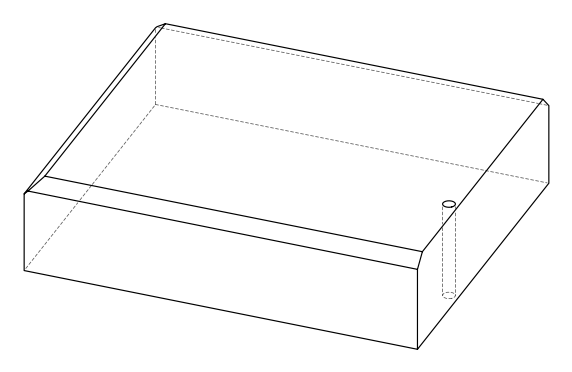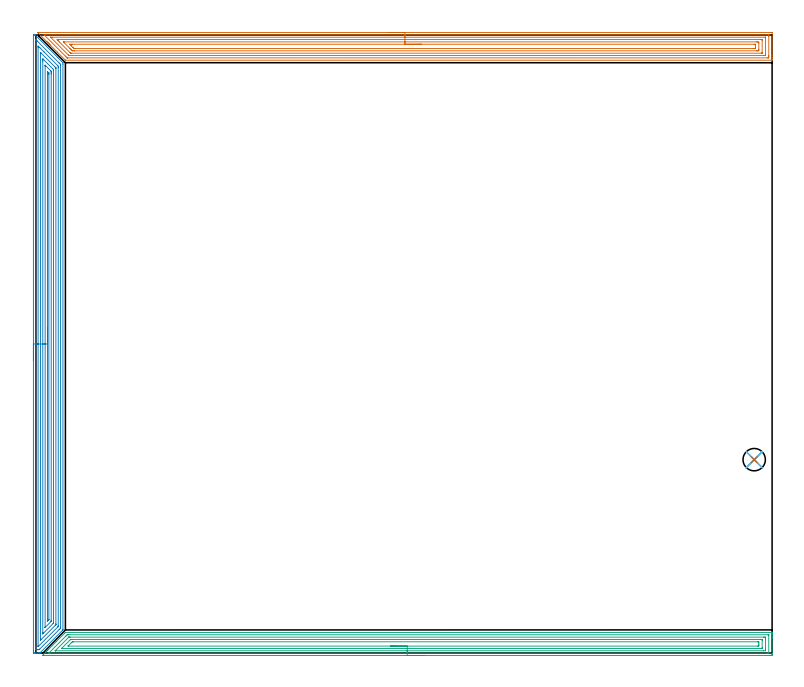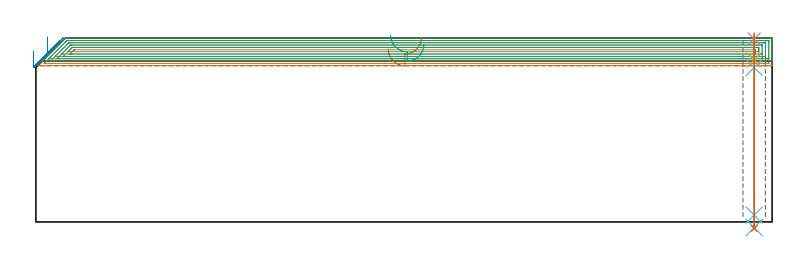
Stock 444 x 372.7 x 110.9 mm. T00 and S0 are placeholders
(PLAN: 7 operations, 4 tool changes, 60.3 min)
(1 AREA_MILL | FG_CHAMFER_SURFACE | UGT0205_001 | 21.22 min | 61852 mm3)
(2 AREA_MILL_1 | FG_CHAMFER_SURFACE_1 | UGT0205_001 | 20.37 min | 57392 mm3)
(3 AREA_MILL_2 | FG_CHAMFER_SURFACE_2 | UGT0205_001 | 17.65 min | 41598 mm3)
(4 SPOT_DRILL | STEP1HOLE | NXT0321_9005460120000 | 0.03 min | 16 mm3)
(5 DRILL_BLIND_HOLE_INTO_CENTER | STEP1HOLE | NXT0301_059 | 0.06 min | 734 mm3)
(6 GUN_DRILL_THROUGH_HOLE | STEP1HOLE | UGT0307_005 | 0.54 min | 5305 mm3)
(7 DRILL_TO_ENLARGE_THROUGH_HOLE | STEP1HOLE | NXT0301_102 | 0.47 min | 9793 mm3)
(TOOL UGT0205_001 | Chamfer Mill 20 x 3 x 45 deg. | D20 FL50 Z2)
(TOOL NXT0321_9005460120000 | NC Spot Drill, 142deg, 12mm, Carbide, Uncoated | D12 PA142 FL30 Z2)
(TOOL NXT0301_059 | Carbide Drill 8.8mm [860.1-0880-026A1-MM 2214] | D8.8 PA140 FL47 Z2)
(TOOL UGT0307_005 | Gun Drill 8.3 mm | D8.3 PA130 FL24 Z1)
(TOOL NXT0301_102 | Carbide Drill 13.5mm [860.1-1350-108A1-MM 2214] | D13.5 PA140 FL123 Z2)
(OP 1 AREA_MILL)
G17 G21 G94 G90
T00 M6
G54
G17 G0 G90 X212.55 Y374.2 S1061 M3
G43 Z120.9 H0
Z104.2
G94 G1 X212.588 Z103.328 F250.
X212.702 Z102.464
X212.891 Z101.612
X213.153 Z100.78
X213.487 Z99.974
X213.89 Z99.2
X214.358 Z98.464
X214.89 Z97.772
X215.479 Z97.129
X216.122 Z96.54
X216.814 Z96.008
X217.55 Z95.54
X218.324 Z95.137
X219.13 Z94.803
X219.962 Z94.541
X220.814 Z94.352
X221.678 Z94.238
X222.55 Z94.2
X443.373
X443.833 Y374.196 Z94.202
X443.99 Y374.192 Z94.206
X444. Y374.032 Z94.366
Y360.57 Z107.824
Y359.165 Z109.231
Y358.81 Z109.584
Y358.1 Z110.299
Y357.847 Z110.552
X443.999 Y357.496 Z110.894
X443.82 Y357.5 Z110.9
X17.82
X17.804 Y357.505 Z110.894
X17.786 Y357.514 Z110.885
X12.903 Y362.397 Z106.002
X8.568 Y366.73 Z101.666
X8.433 Y366.866 Z101.531
X8.268 Y367.031 Z101.367
X8.128 Y367.17 Z101.226
X7.986 Y367.313 Z101.084
X7.835 Y367.464 Z100.933
X7.688 Y367.61 Z100.785
X7.539 Y367.76 Z100.637
X7.402 Y367.897 Z100.5
X7.248 Y368.05 Z100.345
X7.092 Y368.207 Z100.19
X6.968 Y368.33 Z100.067
X6.808 Y368.49 Z99.905
X6.645 Y368.654 Z99.743
X1.477 Y373.823 Z94.577
X1.28 Y374.022 Z94.378
X1.119 Y374.193 Z94.206
X1.28 Y374.2 Z94.2
X222.55
Y372.786 Z95.614
X441.691 Y372.785 Z95.615
X441.955 Y372.78 Z95.62
X441.982 Y372.779 Z95.621
X441.99 Y372.765 Z95.635
X441.996 Y372.73 Z95.67
X441.998 Y372.696 Z95.704
X442. Y372.481 Z95.919
Y372.01 Z96.39
Y360.162 Z108.238
X441.997 Y359.69 Z108.71
X441.99 Y359.291 Z109.109
X441.969 Y358.921 Z109.479
X441.585 Y358.916 Z109.484
X441.478 Y358.915 Z109.485
X19.108
X18.911 Y358.917 Z109.483
X18.863 Y358.919 Z109.481
X18.842 Y358.921 Z109.479
X18.815 Y358.944 Z109.456
X18.714 Y359.038 Z109.362
X18.059 Y359.69 Z108.71
X17.82 Y359.93 Z108.47
X5.303 Y372.446 Z95.954
X5.061 Y372.692 Z95.708
X5.021 Y372.735 Z95.665
X4.987 Y372.774 Z95.626
X5.027 Y372.779 Z95.621
X5.303 Y372.784 Z95.616
X5.41 Y372.785 Z95.615
X222.55 Y372.786 Z95.614
Y371.372 Z97.028
X439.797 Y371.371 Z97.029
X439.878 Y371.37 Z97.03
X439.943 Y371.367 Z97.033
X439.979 Y371.365 Z97.035
X439.99 Y371.329 Z97.071
X439.995 Y371.13 Z97.27
X439.999 Y370.93 Z97.47
Y360.57 Z107.83
X439.998 Y360.372 Z108.028
X439.992 Y360.343 Z108.057
X439.988 Y360.335 Z108.065
X439.979 Y360.333 Z108.067
X439.919 Y360.33 Z108.07
X439.797 Y360.329 Z108.071
X439.148 Y360.328 Z108.072
X20.256 Y360.329 Z108.071
X20.092 Y360.33 Z108.07
X19.962 Y360.333 Z108.067
X19.879 Y360.335 Z108.065
X19.852 Y360.359 Z108.041
X19.629 Y360.57 Z107.83
X19.608 Y360.591 Z107.809
X9.071 Y371.13 Z97.27
X8.88 Y371.324 Z97.076
X8.844 Y371.368 Z97.032
X8.846
X8.88 Y371.369 Z97.031
X9.528 Y371.371 Z97.029
X9.774 Y371.372 Z97.028
X222.55
Y369.957 Z98.443
X437.412
X437.856 Y369.955 Z98.445
X437.947 Y369.953 Z98.447
X437.982 Y369.951 Z98.449
X437.99 Y369.912 Z98.488
X437.993 Y369.806 Z98.594
X438. Y369.378 Z99.022
X437.999 Y361.894 Z106.506
X437.997 Y361.786 Z106.614
X437.994 Y361.759 Z106.641
X437.99 Y361.751 Z106.649
X437.981 Y361.749 Z106.651
X437.91 Y361.745 Z106.655
X437.711 Y361.743 Z106.657
X21.396
X21.097 Y361.745 Z106.655
X20.95 Y361.748 Z106.652
X20.917 Y361.749 Z106.651
X20.828 Y361.831 Z106.569
X20.695 Y361.959 Z106.441
X20.502 Y362.147 Z106.253
X14.159 Y368.49 Z99.91
X13.35 Y369.301 Z99.099
X13.285 Y369.37 Z99.03
X12.76 Y369.95 Z98.45
X13.35 Y369.955 Z98.445
X13.648 Y369.956 Z98.444
X222.55 Y369.957 Z98.443
Y368.543 Z99.857
X434.432
X435.275 Y368.541 Z99.859
X435.326 Y368.538 Z99.862
X435.99 Y368.49 Z99.91
X435.999 Y367.828 Z100.572
Y364.09 Z104.31
X435.996 Y363.431 Z104.969
X435.99 Y363.21 Z105.19
X435.376 Y363.161 Z105.239
X435.326 Y363.16 Z105.24
X434.486 Y363.157 Z105.243
X23.184
X22.34 Y363.161 Z105.239
X22.29 Y363.164 Z105.236
X21.9 Y363.21 Z105.19
X21.396 Y363.705 Z104.695
X21.009 Y364.09 Z104.31
X20.502 Y364.596 Z103.804
X16.926 Y368.174 Z100.226
X16.616 Y368.49 Z99.91
X16.581 Y368.528 Z99.872
X16.71 Y368.536 Z99.864
X16.818 Y368.541 Z99.859
X16.872 Y368.543 Z99.857
X16.926
X222.55
Y367.129 Z101.271
X433.133
X433.538 Y367.127 Z101.273
X433.943 Y367.123 Z101.277
X433.988 Y367.122 Z101.278
X433.992 Y367.083 Z101.317
X433.996 Y367.003 Z101.397
X433.999 Y366.881 Z101.519
X434. Y366.73 Z101.67
X433.999 Y364.97 Z103.43
X433.997 Y364.743 Z103.657
X433.993 Y364.63 Z103.77
X433.99 Y364.579 Z103.821
X433.938 Y364.577 Z103.823
X433.538 Y364.573 Z103.827
X433.049 Y364.571 Z103.829
X432.644
X23.589
X23.184 Y364.572 Z103.828
X23.049 Y364.574 Z103.826
X23.001 Y364.577 Z103.823
X22.979 Y364.581 Z103.819
X22.96 Y364.597 Z103.803
X22.881 Y364.671 Z103.729
X22.578 Y364.97 Z103.43
X22.29 Y365.258 Z103.142
X21.396 Y366.152 Z102.248
X20.821 Y366.73 Z101.67
X20.502 Y367.055 Z101.345
X20.448 Y367.122 Z101.278
X20.502 Y367.123 Z101.277
X20.992 Y367.127 Z101.273
X21.396 Y367.129 Z101.271
X21.885
X222.55
X223.422 Z101.309
X224.286 Z101.423
X225.138 Z101.612
X225.97 Z101.874
X226.776 Z102.208
X227.55 Z102.611
X228.286 Z103.08
X228.978 Z103.611
X229.621 Z104.2
X230.21 Z104.843
X230.742 Z105.535
X231.21 Z106.271
X231.613 Z107.045
X231.947 Z107.851
X232.209 Z108.683
X232.398 Z109.535
X232.512 Z110.4
X232.55 Z111.271
G0 Z120.9
M5
M2
(OP 2 AREA_MILL_1)
G17 G21 G94 G90
T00 M6
G54
G17 G0 G90 X-1.5 Y176.35 S1061 M3
G43 Z120.9 H0
Z103.1
G94 G1 Y176.388 Z102.228 F250.
Y176.502 Z101.364
Y176.691 Z100.512
Y176.953 Z99.68
Y177.287 Z98.874
Y177.69 Z98.1
Y178.158 Z97.364
Y178.69 Z96.672
Y179.279 Z96.029
Y179.922 Z95.44
Y180.614 Z94.908
Y181.35 Z94.44
Y182.124 Z94.037
Y182.93 Z93.703
Y183.762 Z93.441
Y184.614 Z93.252
Y185.478 Z93.138
Y186.35 Z93.1
Y372.534
X-1.496 Y372.633 Z93.104
X-1.492 Y372.69 Z93.106
X-1.23 Y372.7 Z93.369
X-0.562 Z94.038
X-0.446 Y372.699 Z94.152
X-0.401 Y372.69 Z94.196
X-0.348 Y372.649 Z94.249
X13.15 Y359.15 Z107.749
X16.246 Y356.055 Z110.844
X16.286 Y356.014 Z110.886
X16.293 Y355.997 Z110.893
X16.3 Y355.121 Z110.9
Y14.007
X16.294 Y13.905 Z110.891
X16.266 Y13.866 Z110.865
X2.535 Y0.134 Z97.133
X2.412 Y0.01 Z97.004
X2.373 Y0.003 Z96.965
X2.205 Y0. Z96.805
X1.424 Z96.023
X0.765 Z95.361
X-0.449 Z94.148
X-1.004 Y0.002 Z93.591
X-1.22 Y0.004 Z93.374
X-1.491 Y0.009 Z93.105
X-1.493 Y0.119 Z93.103
X-1.498 Y0.613 Z93.102
X-1.5 Y1.113 Z93.1
Y186.35
X-0.086 Z94.514
Y369.408
X-0.083 Y369.804 Z94.517
X-0.081 Y369.902 Z94.519
X-0.079 Y369.915 Z94.521
X-0.073 Y369.911 Z94.527
X-0.035 Y369.879 Z94.565
X0.045 Y369.803 Z94.645
X0.442 Y369.408 Z95.042
X0.765 Y369.085 Z95.365
X14.035 Y355.816 Z108.635
X14.726 Y355.121 Z109.326
X14.826 Y355.014 Z109.426
X14.879 Y354.955 Z109.479
X14.88 Y354.906 Z109.48
X14.883 Y354.691 Z109.483
X14.886 Y354.262 Z109.486
X14.885 Y15.793 Z109.485
X14.879 Y14.941 Z109.479
X14.844 Y14.9 Z109.444
X14.44 Y14.491 Z109.04
X14.035 Y14.084 Z108.635
X2.348 Y2.399 Z96.948
X1.992 Y2.054 Z96.592
X1.944 Y2.01 Z96.544
X1.847 Y2.007 Z96.447
X1.65 Y2.003 Z96.25
X1.16 Y2. Z95.76
X0.765 Z95.365
X0.274 Y2.001 Z94.874
X0.037 Y2.007 Z94.637
X-0.068 Y2.01 Z94.532
X-0.084 Y2.363 Z94.516
X-0.085 Y2.399 Z94.515
X-0.086 Y3.258 Z94.514
Y186.35
X1.328 Z95.928
X1.329 Y365.268 Z95.929
X1.331 Y365.837 Z95.931
X1.333 Y365.991 Z95.933
X1.335 Y366.039 Z95.935
X1.56 Y365.837 Z96.16
X1.65 Y365.749 Z96.25
X2.457 Y364.944 Z97.057
X4.909 Y362.492 Z99.509
X13.172 Y354.228 Z107.772
X13.464 Y353.911 Z108.064
X13.469 Y353.335 Z108.069
X13.471 Y353.011 Z108.071
Y16.362
X13.469 Y16.078 Z108.069
X13.467 Y16.007 Z108.067
X13.465 Y15.976 Z108.065
X13.44 Y15.949 Z108.04
X13.293 Y15.793 Z107.893
X1.667 Y4.167 Z96.267
X1.65 Y4.153 Z96.25
X1.465 Y4.01 Z96.065
X1.346 Y4.009 Z95.946
X1.334 Y4.012 Z95.934
X1.332 Y4.016 Z95.932
X1.33 Y4.037 Z95.93
X1.328 Y4.509 Z95.928
Y186.35
X2.743 Z97.343
Y362.054
X2.744 Y362.152 Z97.344
X2.746 Y362.18 Z97.346
X2.748 Y362.186 Z97.348
X2.754 Y362.185 Z97.354
X2.953 Y361.992 Z97.553
X3.261 Y361.689 Z97.861
X11.616 Y353.335 Z106.216
X11.855 Y353.091 Z106.455
X12.015 Y352.924 Z106.615
X12.051 Y352.882 Z106.651
X12.053 Y352.864 Z106.653
X12.055 Y352.823 Z106.655
X12.057 Y352.653 Z106.657
Y17.579
X12.055 Y17.238 Z106.655
X12.052 Y17.067 Z106.652
X12.05 Y17.027 Z106.65
X12.039 Y17. Z106.639
X11.998 Y16.956 Z106.598
X11.737 Y16.686 Z106.337
X3.114 Y8.064 Z97.714
X2.803 Y7.756 Z97.403
X2.788 Y7.748 Z97.388
X2.75 Y7.756 Z97.35
X2.748 Y7.878 Z97.348
X2.743 Y8.438 Z97.343
Y186.35
X4.157 Z98.757
Y357.055
X4.158 Y357.8 Z98.758
X4.16 Y357.945 Z98.76
X4.164 Y358.096 Z98.764
X4.179 Y358.312 Z98.779
X4.304 Y358.191 Z98.904
X4.701 Y357.8 Z99.301
X10.06 Y352.442 Z104.66
X10.496 Y352.002 Z105.096
X10.606 Y351.887 Z105.206
X10.631 Y351.859 Z105.231
X10.636 Y351.795 Z105.236
X10.64 Y351.697 Z105.24
X10.642 Y351.549 Z105.242
X10.643 Y351.401 Z105.243
Y18.324
X10.641 Y18.176 Z105.241
X10.639 Y18.077 Z105.239
X10.636 Y18.045 Z105.236
X10.63 Y18.035 Z105.23
X10.61 Y18.011 Z105.21
X10.496 Y17.895 Z105.096
X10.339 Y17.737 Z104.939
X4.218 Y11.617 Z98.818
X4.186 Y11.587 Z98.786
X4.168 Y11.573 Z98.768
X4.165 Y11.572 Z98.765
X4.163 Y11.58 Z98.763
X4.159 Y11.776 Z98.759
X4.157 Y12.073 Z98.757
Y12.221
Y186.35
X5.571 Z100.171
X5.572 Y353.841 Z100.172
X5.573 Y354.228 Z100.173
X5.576 Y354.449 Z100.176
X5.577 Y354.46 Z100.177
X5.599 Y354.442 Z100.199
X5.674 Y354.373 Z100.274
X5.824 Y354.228 Z100.424
X8.727 Y351.324 Z103.327
X9.057 Y350.987 Z103.657
X9.221 Y350.819 Z103.821
X9.223 Y350.656 Z103.823
X9.227 Y350.151 Z103.827
X9.228 Y349.763 Z103.828
X9.229 Y349.257 Z103.829
X9.228 Y19.752 Z103.828
X9.227 Y19.365 Z103.827
X9.223 Y19.112 Z103.823
X9.222 Y19.085 Z103.822
X9.208 Y19.065 Z103.808
X9.175 Y19.027 Z103.775
X9.12 Y18.969 Z103.72
X5.807 Y15.655 Z100.407
X5.682 Y15.533 Z100.282
X5.591 Y15.447 Z100.191
X5.577 Y15.437 Z100.177
X5.576 Y15.438 Z100.176
X5.573 Y15.471 Z100.173
X5.572 Y15.53 Z100.172
X5.571 Y15.673 Z100.171
Y186.35
X6.985 Z101.585
Y349.735
X6.992 Y350.582 Z101.592
X7.396 Y350.196 Z101.996
X7.618 Y349.982 Z102.218
X7.728 Y349.871 Z102.328
X7.782 Y349.814 Z102.382
X7.806 Y349.785 Z102.406
X7.81 Y349.763 Z102.41
X7.812 Y349.735 Z102.412
X7.815 Y348.898 Z102.415
X7.814 Y20.246 Z102.414
X7.81 Y20.14 Z102.41
X7.808 Y20.118 Z102.408
X7.781 Y20.087 Z102.381
X7.729 Y20.03 Z102.329
X7.588 Y19.886 Z102.188
X7.457 Y19.754 Z102.057
X7.068 Y19.365 Z101.668
X7.027 Y19.327 Z101.627
X7.009 Y19.313 Z101.609
X7.001 Y19.308 Z101.601
X6.991 Y19.331 Z101.591
X6.989 Y19.365 Z101.589
X6.986 Y19.901 Z101.586
X6.985 Y20.23 Z101.585
Y186.35
Y187.222 Z101.623
Y188.086 Z101.737
Y188.938 Z101.926
Y189.77 Z102.188
Y190.576 Z102.522
Y191.35 Z102.925
Y192.086 Z103.394
Y192.778 Z103.925
Y193.421 Z104.514
Y194.01 Z105.157
Y194.542 Z105.85
Y195.01 Z106.585
Y195.413 Z107.359
Y195.747 Z108.165
Y196.009 Z108.997
Y196.198 Z109.849
Y196.312 Z110.714
Y196.35 Z111.585
G0 Z120.9
M5
M2
(OP 3 AREA_MILL_2)
G17 G21 G94 G90
T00 M6
G54
G17 G0 G90 X233.95 Y-1.5 S1061 M3
G43 Z120.9 H0
Z107.
G94 G1 X233.912 Z106.128 F250.
X233.798 Z105.264
X233.609 Z104.412
X233.347 Z103.58
X233.013 Z102.774
X232.61 Z102.
X232.142 Z101.264
X231.61 Z100.572
X231.021 Z99.929
X230.378 Z99.34
X229.686 Z98.808
X228.95 Z98.34
X228.176 Z97.937
X227.37 Z97.603
X226.538 Z97.341
X225.686 Z97.152
X224.822 Z97.038
X223.95 Z97.
X4.402
X4.077 Y-1.498 Z97.002
X3.92 Y-1.495 Z97.005
X3.908 Y-1.492 Z97.007
X4.862 Y-0.538 Z97.96
X4.971 Y-0.427 Z98.069
X5.865 Y0.466 Z98.964
X6.028 Y0.631 Z99.125
X6.188 Y0.789 Z99.287
X6.312 Y0.913 Z99.411
X6.467 Y1.069 Z99.564
X6.618 Y1.219 Z99.716
X6.759 Y1.36 Z99.858
X6.905 Y1.507 Z100.002
X7.047 Y1.648 Z100.146
X7.206 Y1.807 Z100.304
X7.343 Y1.945 Z100.441
X12.121 Y6.722 Z105.221
X17.484 Y12.085 Z110.583
X17.719 Y12.318 Z110.815
X17.806 Y12.397 Z110.889
X17.931 Y12.4 Z110.9
X443.823
X443.99 Y12.398 Z110.889
X443.997 Y12.252 Z110.745
X444. Y12.1 Z110.599
Y11.841 Z110.34
Y11.145 Z109.64
Y9.922 Z108.418
Y9.393 Z107.887
Y8.781 Z107.276
Y-0.857 Z97.64
X443.996 Y-1.122 Z97.376
X443.99 Y-1.493 Z97.005
X443.758 Y-1.497 Z97.002
X443.376 Y-1.5 Z97.
X223.95
Y-0.086 Z98.414
X8.557 Y-0.085 Z98.415
X8.099 Y-0.083 Z98.417
X7.93 Y-0.08 Z98.42
X7.789 Y-0.073 Z98.427
X7.852 Y-0.003 Z98.497
X7.933 Y0.081 Z98.581
X8.099 Y0.25 Z98.75
X8.292 Y0.442 Z98.942
X18.119 Y10.269 Z108.769
X18.47 Y10.617 Z109.117
X18.825 Y10.968 Z109.468
X18.995 Y10.979 Z109.479
X19.719 Y10.985 Z109.485
X19.882
X441.588
X441.753 Y10.984 Z109.484
X441.944 Y10.98 Z109.48
X441.984 Y10.979 Z109.479
X441.991 Y10.954 Z109.454
X441.994 Y10.921 Z109.421
X441.999 Y10.743 Z109.243
X442. Y0.227 Z98.727
X441.997 Y0.093 Z98.593
X441.993 Y-0.015 Z98.485
X441.989 Y-0.079 Z98.421
X441.953 Y-0.08 Z98.42
X441.588 Y-0.084 Z98.416
X441.425 Y-0.085 Z98.415
X440.694 Y-0.086 Z98.414
X223.95
Y1.328 Z99.828
X11.856 Y1.329 Z99.829
X11.704 Y1.33 Z99.83
X11.675 Y1.332 Z99.832
X11.652 Y1.335 Z99.835
X11.662 Y1.353 Z99.853
X11.675 Y1.373 Z99.873
X11.741 Y1.442 Z99.942
X11.806 Y1.507 Z100.007
X19.719 Y9.419 Z107.919
X19.818 Y9.514 Z108.014
X19.861 Y9.552 Z108.052
X19.879 Y9.565 Z108.065
X19.898 Y9.566 Z108.066
X20.075 Y9.57 Z108.07
X20.431 Y9.571 Z108.071
X20.612 Y9.572 Z108.072
X438.907 Y9.571 Z108.071
X439.62 Y9.57 Z108.07
X439.801 Y9.568 Z108.068
X439.973 Y9.565 Z108.065
X439.99 Y9.393 Z107.893
X439.996 Y9.201 Z107.701
X440. Y8.517 Z107.017
Y8.321 Z106.821
X439.999 Y2.189 Z100.689
X439.99 Y1.507 Z100.007
X439.976 Y1.335 Z99.835
X438.907 Y1.329 Z99.829
X223.95 Y1.328 Z99.828
Y2.743 Z101.243
X15.777
X15.63 Y2.744 Z101.244
X15.553 Y2.747 Z101.247
X15.515 Y2.749 Z101.249
X15.529 Y2.769 Z101.269
X15.567 Y2.814 Z101.314
X15.633 Y2.883 Z101.383
X20.612 Y7.863 Z106.363
X20.838 Y8.081 Z106.581
X20.901 Y8.14 Z106.64
X20.986 Y8.151 Z106.651
X21.506 Y8.155 Z106.655
X21.873 Y8.157 Z106.657
X437.486
X437.854 Y8.156 Z106.656
X437.916 Y8.154 Z106.654
X437.975 Y8.151 Z106.651
X437.99 Y8.07 Z106.57
X438. Y7.654 Z106.154
Y3.272 Z101.772
X437.997 Y2.828 Z101.328
X437.994 Y2.774 Z101.274
X437.991 Y2.753 Z101.253
X437.961 Y2.75 Z101.25
X437.822 Y2.745 Z101.245
X437.646 Y2.743 Z101.243
X223.95
Y4.157 Z102.657
X19.696 Y4.158 Z102.658
X19.38 Y4.171 Z102.671
X19.418 Y4.213 Z102.713
X19.525 Y4.325 Z102.825
X19.639 Y4.44 Z102.94
X19.719 Y4.521 Z103.021
X21.294 Y6.096 Z104.596
X21.506 Y6.306 Z104.806
X21.743 Y6.533 Z105.033
X21.969 Y6.736 Z105.236
X22.4 Y6.743 Z105.243
X22.422
X435.353
X435.772 Y6.739 Z105.239
X435.973 Y6.736 Z105.236
X435.99 Y6.625 Z105.125
X435.999 Y6.11 Z104.61
Y5.012 Z103.512
X435.991 Y4.366 Z102.866
X435.976 Y4.164 Z102.664
X435.31 Y4.157 Z102.657
X223.95
X223.078 Z102.695
X222.214 Z102.809
X221.362 Z102.998
X220.53 Z103.26
X219.724 Z103.594
X218.95 Z103.997
X218.214 Z104.465
X217.522 Z104.996
X216.879 Z105.586
X216.29 Z106.229
X215.758 Z106.921
X215.29 Z107.657
X214.887 Z108.431
X214.553 Z109.237
X214.291 Z110.069
X214.102 Z110.92
X213.988 Z111.785
X213.95 Z112.657
G0 Z120.9
M5
M2
(OP 4 SPOT_DRILL)
G17 G21 G94 G90
T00 M6
G54
G17 G0 G90 X433.2 Y116.6 S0 M3
G43 Z120.9 H0
G94 G81 G98 Z110.319 F250. R113.9
G80
M5
M2
(OP 5 DRILL_BLIND_HOLE_INTO_CENTER)
G17 G21 G94 G90
T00 M6
G54
G17 G0 G90 X433.2 Y116.6 S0 M3
G43 Z120.9 H1
G94 G81 G98 Z97.7 F250. R112.9
G80
M5
M2
(OP 6 GUN_DRILL_THROUGH_HOLE)
G17 G21 G94 G90
T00 M6
G54
G17 G0 G90 X433.2 Y116.6 M8
G43 Z120.9 H0
Z107.817
S716 M3
G94 G1 Z93.125 F125. M26
G4 X.084
Z4.15 F250.
G4 X.084
Z-3.435 F125.
G4 X.084
M5
M9
G0 Z107.817
Z120.9
M2
(OP 7 DRILL_TO_ENLARGE_THROUGH_HOLE)
G17 G21 G94 G90
T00 M6
G54
G17 G0 G90 X433.2 Y116.6 S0 M3
G43 Z120.9 H1
G94 G73 G98 Z-3.957 F250. Q12.762 R112.9
G80
M5
M2
